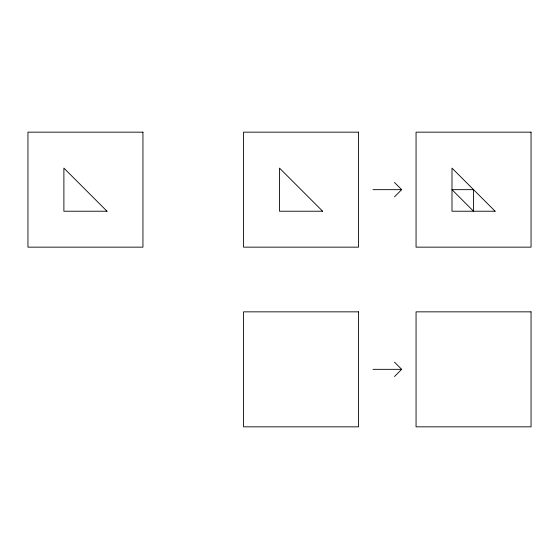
<?xml version="1.0" encoding="UTF-8"?>
<svg xmlns="http://www.w3.org/2000/svg" width="559" height="559" viewBox="0 0 559 559"><rect width="100%" height="100%" fill="white"/><g stroke="black" fill="none" stroke-linecap="round" stroke-linejoin="round"><path stroke-width="0.84" d="M394.493 196.845L401.683 189.662L394.493 182.472M394.493 376.528L401.683 369.338L394.493 362.155M372.93 189.662L401.683 189.662M372.93 369.338L401.683 369.338M142.943 132.162L27.95 132.162L27.95 247.155L142.943 247.155L142.943 132.162M358.557 132.162L243.563 132.162L243.563 247.155L358.557 247.155L358.557 132.162M531.05 132.162L416.057 132.162L416.057 247.155L531.05 247.155L531.05 132.162M473.55 189.662L451.993 189.662L473.55 211.225L473.55 189.662M107.007 211.225L63.887 211.225L63.887 168.098L107.007 211.225M322.62 211.225L279.5 211.225L279.5 168.098L322.62 211.225M495.113 211.225L451.993 211.225L451.993 168.098L495.113 211.225M358.557 311.845L243.563 311.845L243.563 426.838L358.557 426.838L358.557 311.845M531.05 311.845L416.057 311.845L416.057 426.838L531.05 426.838L531.05 311.845"/></g></svg>
